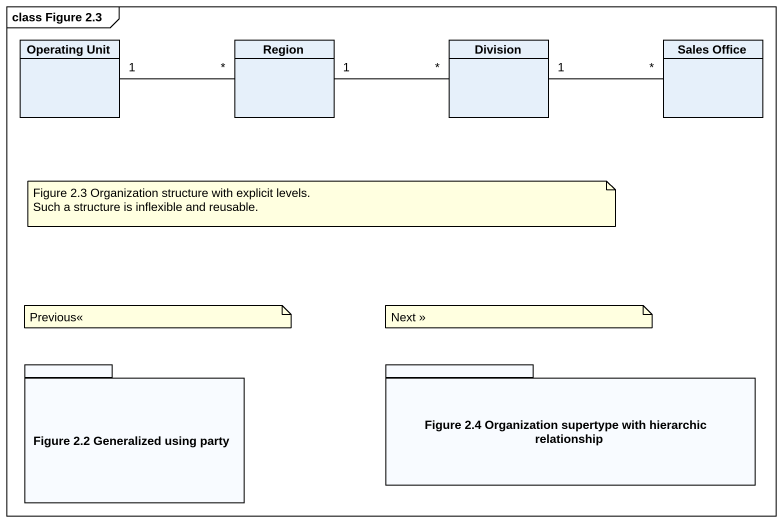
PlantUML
@startuml
mainframe class Figure 2.3
hide circle
hide empty members
class "Operating Unit" as Operating_Unit
class Region
class Division
class "Sales Office" as Sales_Office
package "Figure 2.2 Generalized using party" as Figure_2_2_Generalized {
}
package "Figure 2.4 Organization supertype with hierarchic relationship" as Figure_2_4_Organization {
}
Operating_Unit "1" -right- "*" Region
Region "1" -right- "*" Division
Division "1" -right- "*" Sales_Office
note as N1
  Figure 2.3 Organization structure with explicit levels.
  Such a structure is inflexible and reusable.
end note
note as N2
  Previous<<
end note
note as N3
  Next >>
end note
@enduml
